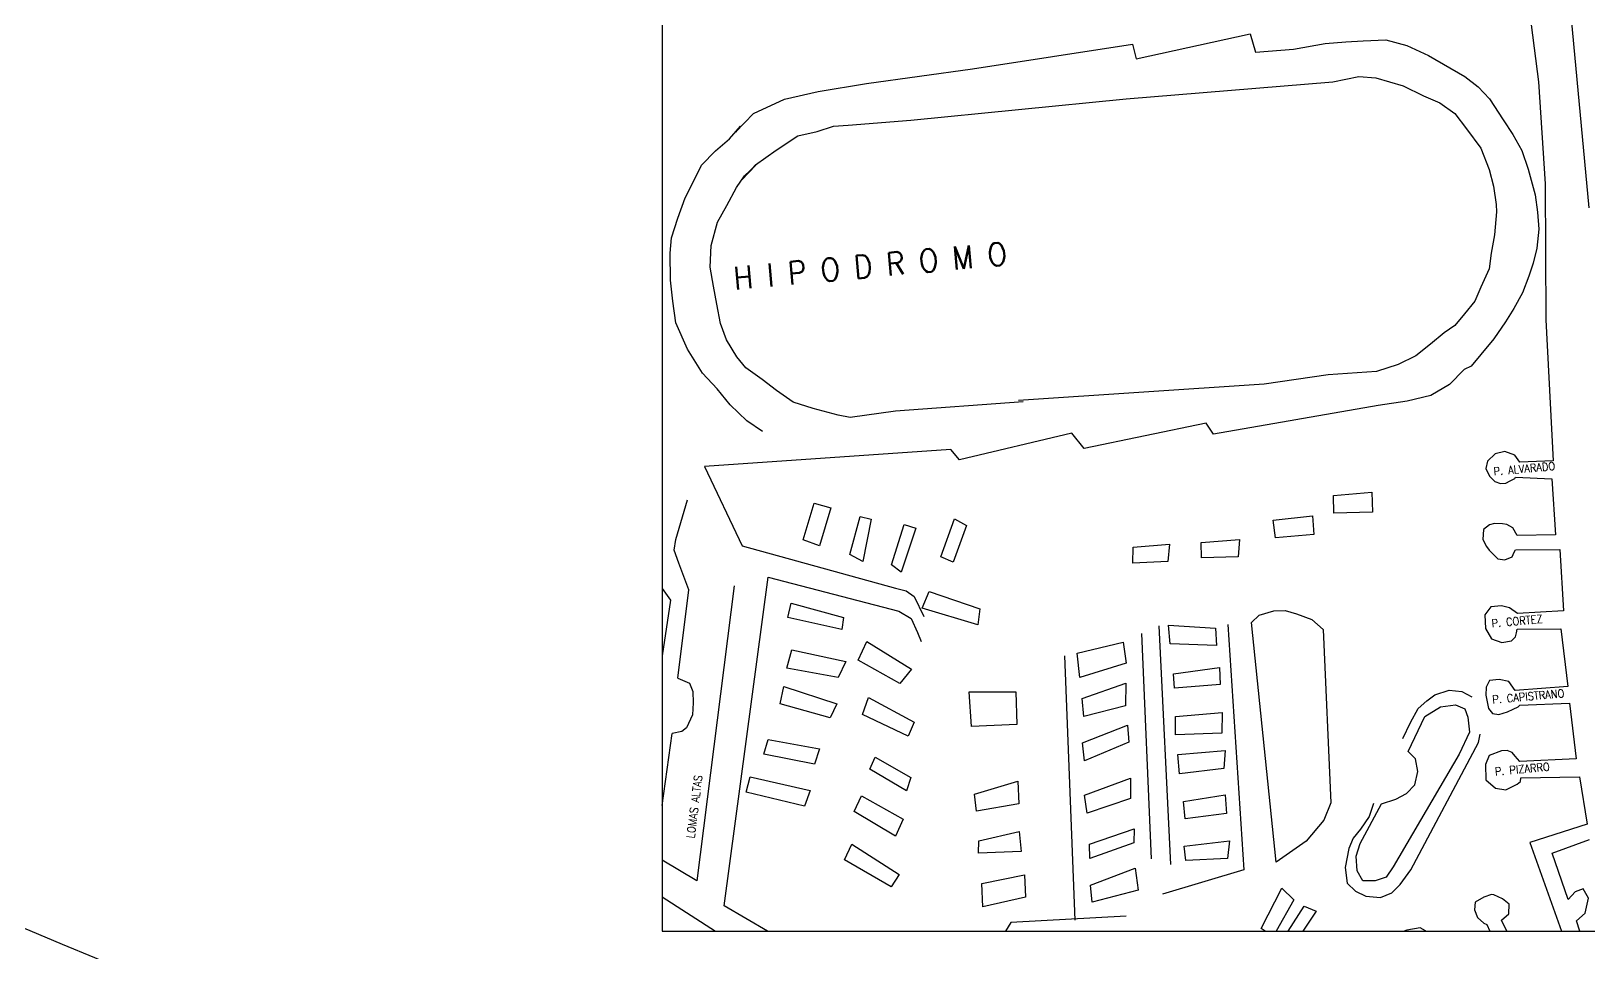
# Model space of a CAD drawing. Header units: millimetres. Extents: x 99 to 472, y 49 to 338.
# Drawn here: x 350.1 to 412.6, y 268.2 to 305.2 of the extents above; entities that cross this region are included whole.
import ezdxf

# ---------------------------------------------------------------- set-up
doc = ezdxf.new("R2010")
doc.units = ezdxf.units.MM
doc.layers.add('AUX2', color=6, linetype='Continuous')
doc.styles.add('ROMANS', font='romans', dxfattribs={"height": 2})

msp = doc.modelspace()

# ---------------------------------------------------------------- linework, layer by layer
for p, q in [((412.59773, 298.14955), (411.69376, 307.74506)), ((410.14514, 306.43479), (410.55527, 303.20556)), ((394.42646, 304.14117), (398.99449, 305.14285)), ((398.99449, 305.14285), (398.99449, 305.14285)), ((398.99449, 305.14285), (399.2023, 304.40756)), ((387.85242, 303.73395), (394.26898, 304.73048)), ((394.26898, 304.73048), (394.26898, 304.73048)), ((394.26898, 304.73048), (394.42646, 304.14117)), ((399.2023, 304.40756), (400.73553, 304.52775)), ((399.2023, 304.40756), (399.2023, 304.40756)), ((400.73553, 304.52775), (401.99911, 304.7553)), ((400.73553, 304.52775), (400.73553, 304.52775)), ((401.99911, 304.7553), (402.83577, 304.81134)), ((401.99911, 304.7553), (401.99911, 304.7553)), ((402.83577, 304.81134), (403.52916, 304.85279)), ((402.83577, 304.81134), (402.83577, 304.81134)), ((403.52916, 304.85279), (404.43664, 304.89888)), ((403.52916, 304.85279), (403.52916, 304.85279)), ((404.43664, 304.89888), (404.43664, 304.89888)), ((404.43664, 304.89888), (405.28064, 304.66452)), ((405.28064, 304.66452), (406.15043, 304.26447)), ((405.28064, 304.66452), (405.28064, 304.66452)), ((383.60199, 303.15064), (387.85242, 303.73395)), ((387.85242, 303.73395), (387.85242, 303.73395)), ((394.42646, 304.14117), (394.42646, 304.14117)), ((406.15043, 304.26447), (406.15043, 304.26447)), ((406.15043, 304.26447), (407.59961, 303.42417)), ((381.66021, 302.82163), (383.60199, 303.15064)), ((383.60199, 303.15064), (383.60199, 303.15064)), ((394.01648, 302.53197), (402.30956, 303.21847)), ((402.30956, 303.21847), (403.3579, 303.42997)), ((402.30956, 303.21847), (402.30956, 303.21847)), ((403.3579, 303.42997), (404.03647, 303.36933)), ((403.3579, 303.42997), (403.3579, 303.42997)), ((404.03647, 303.36933), (404.03647, 303.36933)), ((404.03647, 303.36933), (405.13107, 303.05344)), ((405.13107, 303.05344), (405.9525, 302.64862)), ((405.13107, 303.05344), (405.13107, 303.05344)), ((407.59961, 303.42417), (408.13633, 303.01306)), ((407.59961, 303.42417), (407.59961, 303.42417)), ((410.55527, 303.20556), (410.82554, 299.11627)), ((410.55527, 303.20556), (410.55527, 303.20556)), ((379.07585, 301.9463), (380.3144, 302.51304)), ((380.3144, 302.51304), (381.66021, 302.82163)), ((380.3144, 302.51304), (380.3144, 302.51304)), ((381.66021, 302.82163), (381.66021, 302.82163)), ((385.38934, 301.67248), (394.01648, 302.53197)), ((394.01648, 302.53197), (394.01648, 302.53197)), ((405.9525, 302.64862), (405.9525, 302.64862)), ((405.9525, 302.64862), (406.60213, 302.37211)), ((408.13633, 303.01306), (408.13633, 303.01306)), ((408.13633, 303.01306), (408.59105, 302.53245)), ((408.59105, 302.53245), (408.59105, 302.53245)), ((408.59105, 302.53245), (409.14003, 301.69133)), ((378.3562, 301.19088), (379.07585, 301.9463)), ((379.07585, 301.9463), (379.07585, 301.9463)), ((406.60213, 302.37211), (407.20718, 301.93983)), ((406.60213, 302.37211), (406.60213, 302.37211)), ((407.20718, 301.93983), (407.20718, 301.93983)), ((407.20718, 301.93983), (407.66842, 301.33097)), ((378.10632, 300.92504), (378.55498, 301.42917)), ((378.55498, 301.42917), (378.3562, 301.19088)), ((378.3562, 301.19088), (378.3562, 301.19088)), ((378.55498, 301.42917), (378.55498, 301.42917)), ((380.84647, 301.03767), (381.63007, 301.21692)), ((381.63007, 301.21692), (382.27747, 301.43847)), ((381.63007, 301.21692), (381.63007, 301.21692)), ((382.27747, 301.43847), (382.87368, 301.47043)), ((382.27747, 301.43847), (382.27747, 301.43847)), ((382.87368, 301.47043), (385.38934, 301.67248)), ((382.87368, 301.47043), (382.87368, 301.47043)), ((385.38934, 301.67248), (385.38934, 301.67248)), ((407.66842, 301.33097), (407.66842, 301.33097)), ((407.66842, 301.33097), (408.24968, 300.55477)), ((409.14003, 301.69133), (409.14003, 301.69133)), ((409.14003, 301.69133), (409.53181, 301.09224)), ((377.54302, 300.4486), (378.10632, 300.92504)), ((378.10632, 300.92504), (378.10632, 300.92504)), ((379.98775, 300.47542), (380.84647, 301.03767)), ((380.84647, 301.03767), (380.84647, 301.03767)), ((408.24968, 300.55477), (408.24968, 300.55477)), ((408.24968, 300.55477), (408.58046, 299.68645)), ((409.53181, 301.09224), (409.53181, 301.09224)), ((409.53181, 301.09224), (409.8945, 300.45093)), ((376.98942, 299.86662), (377.54302, 300.4486)), ((377.54302, 300.4486), (377.54302, 300.4486)), ((379.14831, 299.87574), (379.98775, 300.47542)), ((379.98775, 300.47542), (379.98775, 300.47542)), ((409.8945, 300.45093), (409.8945, 300.45093)), ((409.8945, 300.45093), (410.1477, 299.70926)), ((376.66396, 299.21786), (376.98942, 299.86662)), ((376.98942, 299.86662), (376.98942, 299.86662)), ((378.38362, 298.9646), (378.70922, 299.43972)), ((378.59152, 299.27106), (379.14831, 299.87574)), ((379.17101, 299.87255), (378.59152, 299.27106)), ((378.70922, 299.43972), (379.17101, 299.87255)), ((378.70922, 299.43972), (378.70922, 299.43972)), ((379.14831, 299.87574), (379.14831, 299.87574)), ((379.17101, 299.87255), (379.17101, 299.87255)), ((408.58046, 299.68645), (408.75061, 299.0259)), ((408.58046, 299.68645), (408.58046, 299.68645)), ((410.1477, 299.70926), (410.43322, 298.67367)), ((410.1477, 299.70926), (410.1477, 299.70926)), ((376.33691, 298.55774), (376.66396, 299.21786)), ((376.66396, 299.21786), (376.66396, 299.21786)), ((378.00137, 298.25436), (378.38362, 298.9646)), ((378.38362, 298.9646), (378.38362, 298.9646)), ((378.59152, 299.27106), (378.59152, 299.27106)), ((408.75061, 299.0259), (408.75061, 299.0259)), ((408.75061, 299.0259), (408.86329, 298.29241)), ((410.82554, 299.11627), (410.86011, 293.65952)), ((410.82554, 299.11627), (410.82554, 299.11627)), ((376.03588, 297.74348), (376.33691, 298.55774)), ((376.33691, 298.55774), (376.33691, 298.55774)), ((377.62436, 297.57811), (378.00137, 298.25436)), ((378.00137, 298.25436), (378.00137, 298.25436)), ((408.86329, 298.29241), (408.86994, 297.99052)), ((408.86329, 298.29241), (408.86329, 298.29241)), ((410.43322, 298.67367), (410.52661, 297.97762)), ((410.43322, 298.67367), (410.43322, 298.67367)), ((375.78345, 296.94555), (376.03588, 297.74348)), ((376.03588, 297.74348), (376.03588, 297.74348)), ((377.37685, 296.64058), (377.62436, 297.57811)), ((377.62436, 297.57811), (377.62436, 297.57811)), ((408.86994, 297.99052), (408.79226, 297.07542)), ((408.86994, 297.99052), (408.86994, 297.99052)), ((410.52661, 297.97762), (410.52661, 297.97762)), ((410.52661, 297.97762), (410.57575, 297.29935)), ((375.72432, 296.34037), (375.78345, 296.94555)), ((375.78345, 296.94555), (375.78345, 296.94555)), ((408.79226, 297.07542), (408.66564, 296.32926)), ((408.79226, 297.07542), (408.79226, 297.07542)), ((410.57575, 297.29935), (410.49565, 296.53507)), ((410.57575, 297.29935), (410.57575, 297.29935)), ((375.74191, 295.24984), (375.72432, 296.34037)), ((375.72432, 296.34037), (375.72432, 296.34037)), ((377.32916, 295.76757), (377.37685, 296.64058)), ((377.37685, 296.64058), (377.37685, 296.64058)), ((408.66564, 296.32926), (408.58062, 295.70457)), ((408.66564, 296.32926), (408.66564, 296.32926)), ((410.49565, 296.53507), (410.3414, 295.93169)), ((410.49565, 296.53507), (410.49565, 296.53507)), ((377.46135, 295.00819), (377.32916, 295.76757)), ((377.32916, 295.76757), (377.32916, 295.76757)), ((408.58062, 295.70457), (408.2424, 294.965)), ((408.58062, 295.70457), (408.58062, 295.70457)), ((410.3414, 295.93169), (410.17562, 295.41096)), ((410.3414, 295.93169), (410.3414, 295.93169)), ((375.74191, 295.24984), (375.74191, 295.24984)), ((375.83818, 294.4029), (375.74191, 295.24984)), ((377.59968, 294.28266), (377.46135, 295.00819)), ((377.46135, 295.00819), (377.46135, 295.00819)), ((408.2424, 294.965), (408.00076, 294.40862)), ((408.2424, 294.965), (408.2424, 294.965)), ((410.17562, 295.41096), (409.91803, 294.74108)), ((410.17562, 295.41096), (410.17562, 295.41096)), ((375.95737, 293.54116), (375.83818, 294.4029)), ((375.83818, 294.4029), (375.83818, 294.4029)), ((408.00076, 294.40862), (407.59887, 293.89793)), ((408.00076, 294.40862), (408.00076, 294.40862)), ((409.91803, 294.74108), (409.5717, 294.11839)), ((409.91803, 294.74108), (409.91803, 294.74108)), ((377.75434, 293.50854), (377.59968, 294.28266)), ((377.59968, 294.28266), (377.59968, 294.28266)), ((407.59887, 293.89793), (407.20244, 293.43276)), ((407.59887, 293.89793), (407.59887, 293.89793)), ((409.5717, 294.11839), (409.23653, 293.57517)), ((409.5717, 294.11839), (409.5717, 294.11839)), ((376.42904, 292.47941), (375.95737, 293.54116)), ((375.95737, 293.54116), (375.95737, 293.54116)), ((377.99556, 292.84958), (377.75434, 293.50854)), ((377.75434, 293.50854), (377.75434, 293.50854)), ((406.78249, 293.13295), (406.22238, 292.67921)), ((407.20244, 293.43276), (406.78249, 293.13295)), ((406.78249, 293.13295), (406.78249, 293.13295)), ((407.20244, 293.43276), (407.20244, 293.43276)), ((409.23653, 293.57517), (408.7653, 292.90058)), ((409.23653, 293.57517), (409.23653, 293.57517)), ((410.86011, 293.65952), (410.86011, 293.65952)), ((410.86011, 293.65952), (411.15203, 288.00454)), ((377.03108, 291.51509), (376.42904, 292.47941)), ((376.42904, 292.47941), (376.42904, 292.47941)), ((378.40227, 292.17894), (377.99556, 292.84958)), ((377.99556, 292.84958), (377.99556, 292.84958)), ((406.22238, 292.67921), (405.63797, 292.21731)), ((406.22238, 292.67921), (406.22238, 292.67921)), ((408.7653, 292.90058), (408.25209, 292.26663)), ((408.7653, 292.90058), (408.7653, 292.90058)), ((378.76802, 291.73398), (378.40227, 292.17894)), ((378.40227, 292.17894), (378.40227, 292.17894)), ((404.92603, 291.86594), (404.05838, 291.58275)), ((405.63797, 292.21731), (404.92603, 291.86594)), ((404.92603, 291.86594), (404.92603, 291.86594)), ((405.63797, 292.21731), (405.63797, 292.21731)), ((407.85703, 291.80127), (407.57748, 291.66693)), ((408.25209, 292.26663), (407.85703, 291.80127)), ((407.85703, 291.80127), (407.85703, 291.80127)), ((408.25209, 292.26663), (408.25209, 292.26663)), ((377.60901, 290.88983), (377.03108, 291.51509)), ((377.03108, 291.51509), (377.03108, 291.51509)), ((379.41323, 291.26132), (378.76802, 291.73398)), ((378.76802, 291.73398), (378.76802, 291.73398)), ((379.99398, 290.82087), (379.41323, 291.26132)), ((379.41323, 291.26132), (379.41323, 291.26132)), ((402.1201, 291.45002), (399.5578, 291.0809)), ((404.05838, 291.58275), (402.1201, 291.45002)), ((402.1201, 291.45002), (402.1201, 291.45002)), ((404.05838, 291.58275), (404.05838, 291.58275)), ((407.57748, 291.66693), (406.99708, 291.06556)), ((407.57748, 291.66693), (407.57748, 291.66693)), ((377.60901, 290.88983), (377.60901, 290.88983)), ((378.13653, 290.24851), (377.60901, 290.88983)), ((379.99398, 290.82087), (379.99398, 290.82087)), ((380.66349, 290.35638), (379.99398, 290.82087)), ((399.5578, 291.0809), (389.70205, 290.41723)), ((399.5578, 291.0809), (399.5578, 291.0809)), ((406.24762, 290.61529), (405.29327, 290.39058)), ((406.99708, 291.06556), (406.24762, 290.61529)), ((406.24762, 290.61529), (406.24762, 290.61529)), ((406.99708, 291.06556), (406.99708, 291.06556)), ((378.80799, 289.61011), (378.13653, 290.24851)), ((378.13653, 290.24851), (378.13653, 290.24851)), ((381.45889, 290.10569), (380.66349, 290.35638)), ((380.66349, 290.35638), (380.66349, 290.35638)), ((381.45889, 290.10569), (381.45889, 290.10569)), ((382.46406, 289.82552), (381.45889, 290.10569)), ((384.76175, 289.98876), (382.94896, 289.73422)), ((389.88502, 290.36837), (384.76175, 289.98876)), ((384.76175, 289.98876), (384.76175, 289.98876)), ((404.13144, 290.21819), (397.52771, 289.06275)), ((405.29327, 290.39058), (404.13144, 290.21819)), ((404.13144, 290.21819), (404.13144, 290.21819)), ((405.29327, 290.39058), (405.29327, 290.39058)), ((379.43528, 289.1747), (378.80799, 289.61011)), ((378.80799, 289.61011), (378.80799, 289.61011)), ((382.94896, 289.73422), (382.46406, 289.82552)), ((382.46406, 289.82552), (382.46406, 289.82552)), ((382.94896, 289.73422), (382.94896, 289.73422)), ((397.23303, 289.5093), (392.33056, 288.49675)), ((397.52771, 289.06275), (397.23303, 289.5093)), ((397.23303, 289.5093), (397.23303, 289.5093)), ((391.84617, 289.10886), (387.33826, 288.04086)), ((391.84617, 289.10886), (391.84617, 289.10886)), ((392.33056, 288.49675), (391.84617, 289.10886)), ((397.52771, 289.06275), (397.52771, 289.06275)), ((386.99179, 288.44838), (377.1106, 287.76514)), ((387.33826, 288.04086), (386.99179, 288.44838)), ((386.99179, 288.44838), (386.99179, 288.44838)), ((392.33056, 288.49675), (392.33056, 288.49675)), ((408.81847, 288.27463), (408.51795, 287.98118)), ((409.21107, 288.36993), (408.81847, 288.27463)), ((408.81847, 288.27463), (408.81847, 288.27463)), ((409.61647, 288.22035), (409.21107, 288.36993)), ((409.21107, 288.36993), (409.21107, 288.36993)), ((409.81726, 287.94905), (409.61647, 288.22035)), ((409.61647, 288.22035), (409.61647, 288.22035)), ((377.1106, 287.76514), (378.61916, 284.58989)), ((377.1106, 287.76514), (377.1106, 287.76514)), ((387.33826, 288.04086), (387.33826, 288.04086)), ((408.51795, 287.98118), (408.45377, 287.68925)), ((408.45377, 287.68925), (408.45377, 287.68925)), ((408.45377, 287.68925), (408.6014, 287.37912)), ((408.51795, 287.98118), (408.51795, 287.98118)), ((411.15203, 288.00454), (409.81726, 287.94905)), ((409.81726, 287.94905), (409.81726, 287.94905)), ((411.15203, 288.00454), (411.15203, 288.00454)), ((408.6014, 287.37912), (408.80835, 287.16483)), ((408.6014, 287.37912), (408.6014, 287.37912)), ((408.80835, 287.16483), (408.80835, 287.16483)), ((408.80835, 287.16483), (409.03489, 287.0867)), ((409.03489, 287.0867), (409.25103, 287.10262)), ((409.03489, 287.0867), (409.03489, 287.0867)), ((409.25103, 287.10262), (409.42908, 287.19335)), ((409.25103, 287.10262), (409.25103, 287.10262)), ((409.42908, 287.19335), (409.60963, 287.2953)), ((409.42908, 287.19335), (409.42908, 287.19335)), ((409.60963, 287.2953), (409.63871, 287.33751)), ((409.60963, 287.2953), (409.60963, 287.2953)), ((409.63871, 287.33751), (411.10102, 287.28248)), ((409.63871, 287.33751), (409.63871, 287.33751)), ((411.10102, 287.28248), (411.24172, 285.0287)), ((411.10102, 287.28248), (411.10102, 287.28248)), ((375.95093, 284.83755), (376.43037, 286.43699)), ((381.06809, 284.82447), (381.50728, 286.30224)), ((381.50728, 286.30224), (382.16876, 286.11667)), ((402.33321, 286.60481), (403.86964, 286.74771)), ((402.35486, 285.89568), (402.33321, 286.60481)), ((403.86964, 286.74771), (403.90259, 285.94439)), ((382.16876, 286.11667), (381.72319, 284.5935)), ((382.93038, 284.23864), (383.35325, 285.765)), ((383.35325, 285.765), (383.78956, 285.65738)), ((383.78956, 285.65738), (383.46104, 283.9557)), ((386.59196, 284.14074), (387.13289, 285.67366)), ((387.13289, 285.67366), (387.61633, 285.39737)), ((399.92225, 285.61251), (401.48912, 285.79743)), ((400.01496, 284.90497), (399.92225, 285.61251)), ((401.48912, 285.79743), (401.55138, 285.04787)), ((403.90259, 285.94439), (402.35486, 285.89568)), ((384.60341, 283.8183), (385.11011, 285.43706)), ((385.58863, 285.30036), (384.99149, 283.53226)), ((385.11011, 285.43706), (385.58863, 285.30036)), ((387.61633, 285.39737), (387.08361, 283.93274)), ((401.55138, 285.04787), (400.01496, 284.90497)), ((408.35552, 285.23755), (408.32512, 284.83669)), ((408.59583, 285.43528), (408.35552, 285.23755)), ((408.35552, 285.23755), (408.35552, 285.23755)), ((408.7927, 285.48864), (408.59583, 285.43528)), ((408.59583, 285.43528), (408.59583, 285.43528)), ((408.7927, 285.48864), (408.7927, 285.48864)), ((409.12098, 285.46565), (408.7927, 285.48864)), ((409.28398, 285.44274), (409.12098, 285.46565)), ((409.12098, 285.46565), (409.12098, 285.46565)), ((409.52821, 285.31582), (409.28398, 285.44274)), ((409.28398, 285.44274), (409.28398, 285.44274)), ((409.69854, 285.0025), (409.52821, 285.31582)), ((409.52821, 285.31582), (409.52821, 285.31582)), ((411.24172, 285.0287), (409.69854, 285.0025)), ((409.69854, 285.0025), (409.69854, 285.0025)), ((411.24172, 285.0287), (411.24172, 285.0287)), ((375.89327, 284.41738), (375.95093, 284.83755)), ((375.89327, 284.41738), (375.89327, 284.41738)), ((376.08166, 283.89317), (375.89327, 284.41738)), ((375.95093, 284.83755), (375.95093, 284.83755)), ((378.61916, 284.58989), (378.61916, 284.58989)), ((378.61916, 284.58989), (384.76139, 282.89324)), ((381.72319, 284.5935), (381.06809, 284.82447)), ((394.28335, 283.8932), (394.2989, 284.52764)), ((394.2989, 284.52764), (395.76267, 284.6576)), ((395.76267, 284.6576), (395.69079, 283.96162)), ((397.02752, 284.72292), (398.56076, 284.84312)), ((397.03832, 284.10792), (397.02752, 284.72292)), ((398.56076, 284.84312), (398.51339, 284.14369)), ((408.32512, 284.83669), (408.32512, 284.83669)), ((408.32512, 284.83669), (408.47572, 284.56087)), ((408.47572, 284.56087), (408.47572, 284.56087)), ((408.47572, 284.56087), (408.57622, 284.41942)), ((408.57622, 284.41942), (408.57622, 284.41942)), ((408.57622, 284.41942), (408.93067, 284.06865)), ((409.51056, 284.14921), (409.58308, 284.33579)), ((409.58308, 284.33579), (409.64261, 284.42003)), ((409.58308, 284.33579), (409.58308, 284.33579)), ((409.64261, 284.42003), (411.42145, 284.43626)), ((409.64261, 284.42003), (409.64261, 284.42003)), ((411.42145, 284.43626), (411.42145, 284.43626)), ((411.42145, 284.43626), (411.55886, 281.97459)), ((376.48022, 282.81854), (376.08166, 283.89317)), ((376.08166, 283.89317), (376.08166, 283.89317)), ((383.46104, 283.9557), (382.93038, 284.23864)), ((384.99149, 283.53226), (384.60341, 283.8183)), ((387.08361, 283.93274), (386.59196, 284.14074)), ((395.69079, 283.96162), (394.28335, 283.8932)), ((398.51339, 284.14369), (397.03832, 284.10792)), ((408.93067, 284.06865), (408.93067, 284.06865)), ((408.93067, 284.06865), (409.2099, 284.02941)), ((409.2099, 284.02941), (409.51056, 284.14921)), ((409.2099, 284.02941), (409.2099, 284.02941)), ((409.51056, 284.14921), (409.51056, 284.14921)), ((377.89656, 270.14148), (379.65468, 283.33314)), ((379.65468, 283.33314), (379.65468, 283.33314)), ((379.65468, 283.33314), (384.89508, 281.96002)), ((375.41374, 282.86915), (375.736, 282.40225)), ((376.04221, 279.28023), (376.48022, 282.81854)), ((376.48022, 282.81854), (376.48022, 282.81854)), ((378.30295, 282.97908), (376.79982, 271.1406)), ((384.76139, 282.89324), (384.76139, 282.89324)), ((384.76139, 282.89324), (385.19634, 282.78581)), ((385.19634, 282.78581), (385.19634, 282.78581)), ((385.19634, 282.78581), (385.52133, 282.55494)), ((385.52133, 282.55494), (385.90845, 281.74814)), ((385.52133, 282.55494), (385.52133, 282.55494)), ((385.83507, 282.08256), (386.11741, 282.76054)), ((386.11741, 282.76054), (388.154, 282.05761)), ((375.736, 282.40225), (375.41374, 280.17373)), ((380.45049, 281.70495), (380.57884, 282.28882)), ((380.57884, 282.28882), (382.67998, 281.71572)), ((384.89508, 281.96002), (384.89508, 281.96002)), ((384.89508, 281.96002), (385.39962, 281.66918)), ((388.06739, 281.42157), (385.83507, 282.08256)), ((388.154, 282.05761), (388.06739, 281.42157)), ((399.05302, 281.50974), (399.35355, 281.80318)), ((399.35355, 281.80318), (399.9462, 281.97455)), ((399.9462, 281.97455), (400.39869, 281.99198)), ((400.39869, 281.99198), (400.85451, 281.85847)), ((400.85451, 281.85847), (401.46375, 281.63394)), ((408.64222, 282.14142), (408.40842, 281.81545)), ((408.40842, 281.81545), (408.40842, 281.81545)), ((408.40842, 281.81545), (408.42834, 281.26861)), ((409.0736, 282.17339), (408.64222, 282.14142)), ((408.64222, 282.14142), (408.64222, 282.14142)), ((409.3955, 282.105), (409.0736, 282.17339)), ((409.0736, 282.17339), (409.0736, 282.17339)), ((409.72004, 281.87419), (409.3955, 282.105)), ((409.3955, 282.105), (409.3955, 282.105)), ((411.55886, 281.97459), (409.72004, 281.87419)), ((409.72004, 281.87419), (409.72004, 281.87419)), ((411.55886, 281.97459), (411.55886, 281.97459)), ((382.61275, 281.22744), (380.45049, 281.70495)), ((382.67998, 281.71572), (382.61275, 281.22744)), ((385.39962, 281.66918), (385.39962, 281.66918)), ((385.39962, 281.66918), (385.65565, 281.11231)), ((395.33705, 281.3722), (395.80194, 271.7921)), ((395.78234, 280.64984), (395.72008, 281.3994)), ((395.72008, 281.3994), (397.59919, 281.28578)), ((397.59919, 281.28578), (397.64559, 280.58475)), ((398.0933, 281.42469), (398.7349, 271.57667)), ((400.03394, 271.89184), (399.05302, 281.50974)), ((401.46375, 281.63394), (401.92965, 281.23278)), ((401.92965, 281.23278), (402.23154, 274.26842)), ((408.42834, 281.26861), (408.67945, 280.85134)), ((408.42834, 281.26861), (408.42834, 281.26861)), ((409.68421, 281.09211), (409.70359, 281.23987)), ((409.70359, 281.23987), (411.46108, 281.2591)), ((409.70359, 281.23987), (409.70359, 281.23987)), ((411.46108, 281.2591), (411.46108, 281.2591)), ((411.46108, 281.2591), (411.7357, 278.9402)), ((383.2755, 279.99993), (383.61531, 280.75086)), ((383.61531, 280.75086), (385.40535, 279.63115)), ((385.65565, 281.11231), (385.79486, 280.7455)), ((385.65565, 281.11231), (385.65565, 281.11231)), ((392.05853, 280.2819), (393.89639, 280.71811)), ((393.89639, 280.71811), (394.01741, 279.87927)), ((394.63149, 281.06623), (395.0265, 272.01683)), ((397.64559, 280.58475), (395.78234, 280.64984)), ((408.67945, 280.85134), (408.67945, 280.85134)), ((408.67945, 280.85134), (409.08531, 280.7017)), ((409.08531, 280.7017), (409.47471, 280.7743)), ((409.08531, 280.7017), (409.08531, 280.7017)), ((409.47471, 280.7743), (409.63917, 280.93639)), ((409.47471, 280.7743), (409.47471, 280.7743)), ((409.63917, 280.93639), (409.68421, 281.09211)), ((409.63917, 280.93639), (409.63917, 280.93639)), ((409.68421, 281.09211), (409.68421, 281.09211)), ((380.40945, 279.67349), (380.60555, 280.40989)), ((380.60555, 280.40989), (382.76986, 279.94367)), ((382.76986, 279.94367), (382.46824, 279.30312)), ((384.94712, 279.05891), (383.2755, 279.99993)), ((391.54491, 280.16888), (391.96589, 269.56476)), ((392.16017, 279.2953), (392.05853, 280.2819)), ((382.46824, 279.30312), (380.40945, 279.67349)), ((385.40535, 279.63115), (384.94712, 279.05891)), ((394.01741, 279.87927), (392.16017, 279.2953)), ((395.9261, 279.44897), (397.76159, 279.70031)), ((395.96598, 278.87618), (395.9261, 279.44897)), ((397.76159, 279.70031), (397.78802, 279.02524)), ((376.04221, 279.28023), (376.51115, 279.07542)), ((376.51115, 279.07542), (376.63266, 278.73424)), ((376.51115, 279.07542), (376.51115, 279.07542)), ((376.63266, 278.73424), (376.63266, 278.73424)), ((376.63266, 278.73424), (376.65263, 278.28)), ((380.14283, 278.24092), (380.28578, 278.93849)), ((380.28578, 278.93849), (382.41819, 278.24524)), ((387.722, 278.72681), (389.59482, 278.72983)), ((387.81594, 277.33616), (387.722, 278.72681)), ((389.59482, 278.72983), (389.62886, 277.41705)), ((392.2594, 278.45952), (394.00245, 279.07111)), ((394.00245, 279.07111), (393.99698, 278.16902)), ((397.78802, 279.02524), (395.96598, 278.87618)), ((406.40426, 278.60142), (406.97445, 278.78751)), ((406.97445, 278.78751), (407.48979, 278.73823)), ((406.97445, 278.78751), (406.97445, 278.78751)), ((407.48979, 278.73823), (407.48979, 278.73823)), ((407.48979, 278.73823), (407.88608, 278.52049)), ((408.46092, 278.91428), (408.44168, 278.59288)), ((408.59297, 279.1851), (408.46092, 278.91428)), ((408.46092, 278.91428), (408.46092, 278.91428)), ((408.97714, 279.22371), (408.59297, 279.1851)), ((408.59297, 279.1851), (408.59297, 279.1851)), ((409.36987, 279.14537), (408.97714, 279.22371)), ((408.97714, 279.22371), (408.97714, 279.22371)), ((409.62895, 278.78485), (409.36987, 279.14537)), ((409.36987, 279.14537), (409.36987, 279.14537)), ((411.7357, 278.9402), (409.62895, 278.78485)), ((409.62895, 278.78485), (409.62895, 278.78485)), ((411.7357, 278.9402), (411.7357, 278.9402)), ((376.65263, 278.28), (376.62695, 277.79746)), ((376.65263, 278.28), (376.65263, 278.28)), ((382.15226, 277.68071), (380.14283, 278.24092)), ((382.41819, 278.24524), (382.15226, 277.68071)), ((383.44938, 277.81094), (383.6845, 278.49555)), ((383.6845, 278.49555), (385.51638, 277.50887)), ((392.32531, 277.7326), (392.2594, 278.45952)), ((393.99698, 278.16902), (392.32531, 277.7326)), ((405.42152, 277.48942), (405.73762, 278.05847)), ((405.73762, 278.05847), (406.08765, 278.36811)), ((405.73762, 278.05847), (405.73762, 278.05847)), ((405.99968, 277.73227), (406.62424, 278.13065)), ((406.08765, 278.36811), (406.40426, 278.60142)), ((406.08765, 278.36811), (406.08765, 278.36811)), ((406.40426, 278.60142), (406.40426, 278.60142)), ((406.62424, 278.13065), (407.22729, 278.20795)), ((407.22729, 278.20795), (407.6068, 278.03886)), ((408.44168, 278.59288), (408.44168, 278.59288)), ((408.44168, 278.59288), (408.55696, 278.0558)), ((408.55696, 278.0558), (408.55696, 278.0558)), ((408.55696, 278.0558), (408.71918, 277.85937)), ((409.54909, 278.03211), (409.7512, 278.11946)), ((409.7512, 278.11946), (409.80777, 278.19254)), ((409.7512, 278.11946), (409.7512, 278.11946)), ((409.80777, 278.19254), (411.80958, 278.27003)), ((409.80777, 278.19254), (409.80777, 278.19254)), ((411.80958, 278.27003), (412.07267, 276.03378)), ((411.80958, 278.27003), (411.80958, 278.27003)), ((376.62695, 277.79746), (376.38579, 277.28732)), ((376.62695, 277.79746), (376.62695, 277.79746)), ((385.27475, 276.95249), (383.44938, 277.81094)), ((385.51638, 277.50887), (385.27475, 276.95249)), ((395.99404, 276.99706), (395.99943, 277.73712)), ((395.99943, 277.73712), (397.87052, 277.90243)), ((397.87052, 277.90243), (397.85192, 277.07164)), ((405.12331, 276.85997), (405.42152, 277.48942)), ((405.3344, 276.33257), (405.99968, 277.73227)), ((405.42152, 277.48942), (405.42152, 277.48942)), ((407.6068, 278.03886), (407.72718, 277.70941)), ((407.72718, 277.70941), (407.78748, 277.1106)), ((408.71918, 277.85937), (408.71918, 277.85937)), ((408.71918, 277.85937), (408.97571, 277.82332)), ((408.97571, 277.82332), (409.32154, 277.92519)), ((408.97571, 277.82332), (408.97571, 277.82332)), ((409.32154, 277.92519), (409.54909, 278.03211)), ((409.32154, 277.92519), (409.32154, 277.92519)), ((409.54909, 278.03211), (409.54909, 278.03211)), ((375.41374, 274.16876), (375.80922, 277.05582)), ((376.1959, 277.1288), (375.80922, 277.05582)), ((376.38579, 277.28732), (376.1959, 277.1288)), ((376.1959, 277.1288), (376.1959, 277.1288)), ((376.38579, 277.28732), (376.38579, 277.28732)), ((379.4879, 276.22629), (379.66326, 276.81512)), ((379.66326, 276.81512), (381.72069, 276.44495)), ((389.62886, 277.41705), (387.81594, 277.33616)), ((392.2748, 276.67478), (394.07897, 277.38196)), ((394.07897, 277.38196), (394.12811, 276.7037)), ((397.85192, 277.07164), (395.99404, 276.99706)), ((407.78748, 277.1106), (407.38152, 276.21849)), ((408.15642, 276.68835), (408.22562, 277.02588)), ((381.51784, 275.82524), (379.4879, 276.22629)), ((381.72069, 276.44495), (381.51784, 275.82524)), ((392.34366, 275.95902), (392.2748, 276.67478)), ((394.12811, 276.7037), (392.34366, 275.95902)), ((396.09829, 276.20688), (397.99344, 276.36881)), ((396.15918, 275.43436), (396.09829, 276.20688)), ((397.99344, 276.36881), (397.94107, 275.64694)), ((407.38152, 276.21849), (404.72463, 271.70718)), ((405.62576, 276.03697), (405.3344, 276.33257)), ((405.44245, 271.58315), (408.15642, 276.68835)), ((408.15642, 276.68835), (408.15642, 276.68835)), ((409.08278, 276.36138), (408.58366, 276.17687)), ((409.29779, 276.36589), (409.08278, 276.36138)), ((409.08278, 276.36138), (409.08278, 276.36138)), ((409.49981, 276.29119), (409.29779, 276.36589)), ((409.29779, 276.36589), (409.29779, 276.36589)), ((409.62301, 276.14655), (409.49981, 276.29119)), ((409.49981, 276.29119), (409.49981, 276.29119)), ((383.74155, 275.6169), (383.95091, 276.10836)), ((385.20978, 274.75077), (383.74155, 275.6169)), ((383.95091, 276.10836), (385.37876, 275.2942)), ((397.94107, 275.64694), (396.15918, 275.43436)), ((405.72152, 275.52578), (405.62576, 276.03697)), ((408.58366, 276.17687), (408.44021, 275.81505)), ((408.44021, 275.81505), (408.44021, 275.81505)), ((408.44021, 275.81505), (408.451, 275.20005)), ((408.58366, 276.17687), (408.58366, 276.17687)), ((409.80725, 275.93545), (409.62301, 276.14655)), ((409.62301, 276.14655), (409.62301, 276.14655)), ((412.07267, 276.03378), (409.80725, 275.93545)), ((409.80725, 275.93545), (409.80725, 275.93545)), ((412.07267, 276.03378), (412.07267, 276.03378)), ((378.78101, 274.70511), (378.93526, 275.30849)), ((378.93526, 275.30849), (381.34836, 274.761)), ((385.37876, 275.2942), (385.20978, 274.75077)), ((387.94232, 274.62139), (389.67215, 275.14224)), ((389.67215, 275.14224), (389.7139, 274.23351)), ((392.34407, 274.58152), (394.19137, 275.25949)), ((394.19137, 275.25949), (394.19911, 274.44814)), ((405.2688, 274.64024), (405.6025, 274.99847)), ((405.6025, 274.99847), (405.72152, 275.52578)), ((408.451, 275.20005), (408.451, 275.20005)), ((408.451, 275.20005), (408.82975, 274.85744)), ((409.24837, 274.79861), (409.70642, 275.02361)), ((409.70642, 275.02361), (409.8377, 275.12092)), ((409.70642, 275.02361), (409.70642, 275.02361)), ((409.8377, 275.12092), (409.85844, 275.26848)), ((409.8377, 275.12092), (409.8377, 275.12092)), ((409.85844, 275.26848), (412.21078, 275.31986)), ((409.85844, 275.26848), (409.85844, 275.26848)), ((412.21078, 275.31986), (412.21078, 275.31986)), ((412.21078, 275.31986), (412.51877, 273.41297)), ((381.12122, 274.13314), (378.78101, 274.70511)), ((381.34836, 274.761), (381.12122, 274.13314)), ((383.10586, 273.92367), (383.40542, 274.55292)), ((383.40542, 274.55292), (385.0775, 273.61185)), ((388.01461, 273.93987), (387.94232, 274.62139)), ((392.4597, 273.85919), (392.34407, 274.58152)), ((394.19911, 274.44814), (392.4597, 273.85919)), ((396.31434, 274.32449), (397.98614, 274.58727)), ((396.38639, 273.63143), (396.31434, 274.32449)), ((397.98614, 274.58727), (398.05045, 273.84899)), ((404.26417, 274.22583), (404.83436, 274.41192)), ((404.83436, 274.41192), (405.2688, 274.64024)), ((408.82975, 274.85744), (408.82975, 274.85744)), ((408.82975, 274.85744), (409.24837, 274.79861)), ((409.24837, 274.79861), (409.24837, 274.79861)), ((384.77291, 272.93699), (383.10586, 273.92367)), ((389.7139, 274.23351), (388.01461, 273.93987)), ((398.05045, 273.84899), (396.38639, 273.63143)), ((402.23154, 274.26842), (401.94806, 273.57902)), ((403.40809, 272.64459), (404.26417, 274.22583)), ((403.76874, 273.72827), (403.41407, 273.21094)), ((403.93589, 274.24881), (403.76874, 273.72827)), ((403.76874, 273.72827), (403.76874, 273.72827)), ((385.0775, 273.61185), (384.77291, 272.93699)), ((388.11115, 272.74564), (389.72648, 273.12053)), ((389.72648, 273.12053), (389.80688, 272.32212)), ((392.54826, 272.6082), (394.33968, 273.22457)), ((394.33968, 273.22457), (394.33393, 272.66977)), ((401.94806, 273.57902), (401.23971, 272.72941)), ((403.41407, 273.21094), (403.12667, 272.8462)), ((403.41407, 273.21094), (403.41407, 273.21094)), ((412.51877, 273.41297), (410.21555, 272.68333)), ((412.51877, 273.41297), (412.51877, 273.41297)), ((382.72205, 271.98668), (383.02161, 272.61594)), ((383.02161, 272.61594), (384.91717, 271.40037)), ((388.09113, 272.25072), (388.11115, 272.74564)), ((392.56544, 272.0386), (392.54826, 272.6082)), ((394.33393, 272.66977), (392.56544, 272.0386)), ((396.3538, 272.53637), (398.16021, 272.7455)), ((396.41775, 271.9602), (396.3538, 272.53637)), ((398.16021, 272.7455), (398.08673, 272.03817)), ((401.23971, 272.72941), (400.03394, 271.89184)), ((402.95278, 272.44236), (402.80207, 271.67643)), ((403.12667, 272.8462), (402.95278, 272.44236)), ((402.95278, 272.44236), (402.95278, 272.44236)), ((403.12667, 272.8462), (403.12667, 272.8462)), ((403.2423, 272.12386), (403.40809, 272.64459)), ((410.21555, 272.68333), (410.21555, 272.68333)), ((410.21555, 272.68333), (411.48341, 269.1145)), ((411.10326, 272.24604), (412.60017, 272.79963)), ((376.79982, 271.1406), (375.41374, 271.96879)), ((384.58793, 270.90261), (382.72205, 271.98668)), ((389.80688, 272.32212), (388.09113, 272.25072)), ((398.08673, 272.03817), (396.41775, 271.9602)), ((403.28059, 271.53972), (403.2423, 272.12386)), ((411.74864, 270.38434), (411.10326, 272.24604)), ((384.91717, 271.40037), (384.58793, 270.90261)), ((388.2317, 271.02715), (389.93897, 271.37754)), ((389.93897, 271.37754), (389.98231, 270.48016)), ((392.5844, 270.97102), (394.38379, 271.64415)), ((394.38379, 271.64415), (394.49934, 270.75977)), ((398.7349, 271.57667), (395.47233, 270.59988)), ((398.7349, 271.57667), (398.7349, 271.57667)), ((402.80207, 271.67643), (402.80207, 271.67643)), ((402.80207, 271.67643), (402.88188, 271.05173)), ((403.50878, 271.13725), (403.28059, 271.53972)), ((404.45537, 271.29359), (404.00644, 271.13676)), ((404.72463, 271.70718), (404.45537, 271.29359)), ((405.00668, 270.99618), (405.44245, 271.58315)), ((405.44245, 271.58315), (405.44245, 271.58315)), ((376.79982, 271.1406), (376.79982, 271.1406)), ((388.2698, 270.09578), (388.2317, 271.02715)), ((392.6551, 270.27815), (392.5844, 270.97102)), ((394.49934, 270.75977), (392.6551, 270.27815)), ((399.43293, 269.23299), (400.2695, 270.84012)), ((400.2695, 270.84012), (400.75148, 270.37882)), ((402.88188, 271.05173), (403.21682, 270.72685)), ((402.88188, 271.05173), (402.88188, 271.05173)), ((403.21682, 270.72685), (403.21682, 270.72685)), ((403.21682, 270.72685), (403.639, 270.52862)), ((404.00644, 271.13676), (403.50878, 271.13725)), ((404.22381, 270.46958), (404.67617, 270.66065)), ((404.67617, 270.66065), (405.00668, 270.99618)), ((404.67617, 270.66065), (404.67617, 270.66065)), ((405.00668, 270.99618), (405.00668, 270.99618)), ((408.67355, 270.59659), (408.37313, 270.48834)), ((408.76572, 270.58364), (408.67355, 270.59659)), ((408.67355, 270.59659), (408.67355, 270.59659)), ((408.76572, 270.58364), (408.76572, 270.58364)), ((409.12299, 270.41767), (408.76572, 270.58364)), ((412.02966, 270.70368), (411.74864, 270.38434)), ((412.35393, 270.82016), (412.02966, 270.70368)), ((412.56305, 270.44351), (412.35393, 270.82016)), ((375.41374, 270.49415), (377.55107, 269.1145)), ((379.63824, 269.1145), (377.89656, 270.14148)), ((377.89656, 270.14148), (377.89656, 270.14148)), ((389.98231, 270.48016), (388.2698, 270.09578)), ((400.75148, 270.37882), (400.03891, 269.1145)), ((400.52072, 269.1145), (401.16704, 270.12364)), ((401.16704, 270.12364), (401.63599, 269.91883)), ((403.639, 270.52862), (403.639, 270.52862)), ((403.639, 270.52862), (404.22381, 270.46958)), ((404.22381, 270.46958), (404.22381, 270.46958)), ((408.01476, 270.28405), (407.99575, 269.97419)), ((407.99575, 269.97419), (407.99575, 269.97419)), ((407.99575, 269.97419), (408.11887, 269.66751)), ((408.37313, 270.48834), (408.01476, 270.28405)), ((408.01476, 270.28405), (408.01476, 270.28405)), ((408.37313, 270.48834), (408.37313, 270.48834)), ((409.37875, 270.2081), (409.12299, 270.41767)), ((409.12299, 270.41767), (409.12299, 270.41767)), ((409.37264, 269.81541), (409.37875, 270.2081)), ((409.37875, 270.2081), (409.37875, 270.2081)), ((412.4315, 269.83694), (412.56305, 270.44351)), ((389.39216, 269.46346), (389.17553, 269.1145)), ((394.02587, 269.72667), (389.39216, 269.46346)), ((389.39216, 269.46346), (389.39216, 269.46346)), ((401.63599, 269.91883), (401.11331, 269.1145)), ((408.11887, 269.66751), (408.11887, 269.66751)), ((408.11887, 269.66751), (408.37303, 269.44659)), ((408.37303, 269.44659), (408.37303, 269.44659)), ((408.37303, 269.44659), (408.48288, 269.38485)), ((408.48288, 269.38485), (408.48288, 269.38485)), ((408.48288, 269.38485), (408.60581, 269.1145)), ((409.07713, 269.56756), (409.37264, 269.81541)), ((409.29368, 269.1145), (409.07713, 269.56756)), ((409.07713, 269.56756), (409.07713, 269.56756)), ((409.37264, 269.81541), (409.37264, 269.81541)), ((412.08262, 269.53872), (412.4315, 269.83694)), ((412.2178, 269.1145), (412.08262, 269.53872)), ((399.59023, 269.1145), (399.43293, 269.23299)), ((405.27747, 269.16398), (405.17791, 269.1145)), ((405.8106, 269.2511), (405.27747, 269.16398)), ((405.27747, 269.16398), (405.27747, 269.16398)), ((406.03031, 269.12763), (405.8106, 269.2511)), ((405.8106, 269.2511), (405.8106, 269.2511)), ((406.04277, 269.1145), (406.03031, 269.12763)), ((406.03031, 269.12763), (406.03031, 269.12763))]:
    msp.add_line(p, q)
at = {"color": 2}
msp.add_lwpolyline([(459.45292, 269.1145), (459.45292, 327.64323), (375.41374, 327.64323), (375.41374, 269.1145)], close=True, dxfattribs=at)
at = {"layer": 'AUX2'}
msp.add_arc((247.0149, 19.01912), 270.50469, 66.1159355, 85.2109808, dxfattribs=at)

# ---------------------------------------------------------------- texts
at = {"style": 'ROMANS', "width": 0.9}
for s, height, rotation, p in [('H I P O D R O M O', 0.917, 5.25, (378.31749, 294.86493)), ('P. ALVARADO', 0.32095, 5.21, (408.77374, 287.41278)), ('P. CORTEZ', 0.32095, 5.21, (408.69377, 281.31234)), ('P. CAPISTRANO', 0.32095, 5.21, (408.72484, 278.25213)), ('P. PIZARRO', 0.32095, 5.21, (408.82865, 275.3669)), ('LOMAS ALTAS', 0.32095, 82.76, (376.7006, 272.83294))]:
    msp.add_text(s, height=height, rotation=rotation, dxfattribs=at).set_placement(p)

doc.saveas('drawing.dxf')
